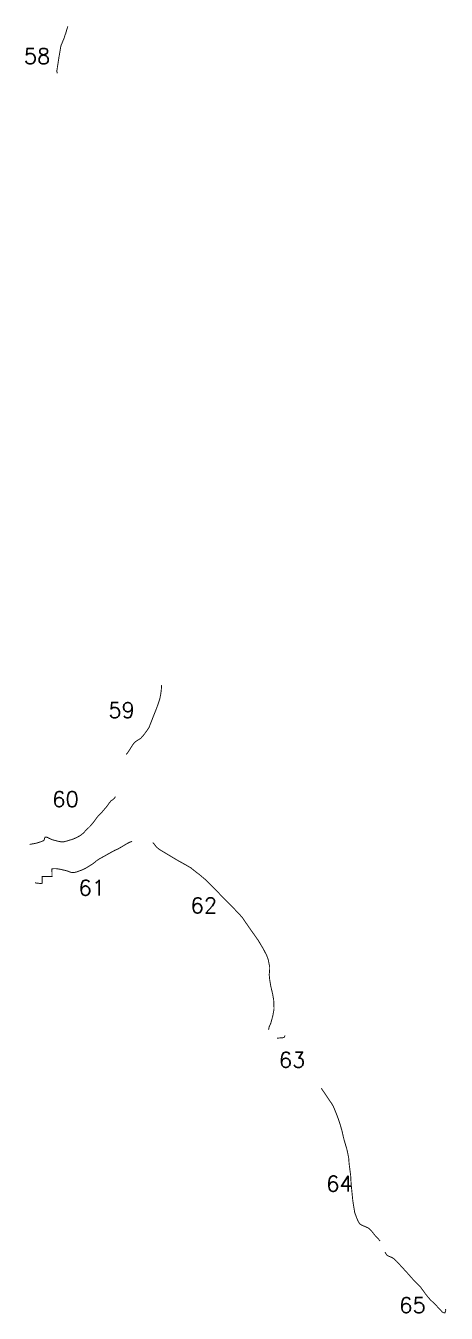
# Model space of a CAD drawing. Header units: metres. Extents: x 254129 to 299963, y 1973748 to 2228052.
# Drawn here: x 260691 to 262050, y 2160648 to 2164812 of the extents above; entities that cross this region are included whole.
import ezdxf

# ---------------------------------------------------------------- set-up
doc = ezdxf.new("R2010")
doc.units = ezdxf.units.M
doc.header["$MEASUREMENT"] = 0
doc.layers.add('ARTIFICIALLY PROTECTED', color=4, linetype='Continuous')
doc.styles.get("Standard").update_dxf_attribs({"font": 'simplex.shx'})

msp = doc.modelspace()

# ---------------------------------------------------------------- linework, layer by layer
at = {"layer": 'ARTIFICIALLY PROTECTED', "const_width": 3, "flags": 128}
for points in [[(260826.7, 2164810.8), (260826.7, 2164810.1), (260820.2, 2164787.5), (260818.3, 2164783.1), (260815.6, 2164773.8), (260811.1, 2164762.8), (260807.3, 2164753.8), (260804.8, 2164747.6), (260802.6, 2164735.7), (260800.8, 2164724), (260798.6, 2164712.3), (260794.9, 2164687.8), (260791.3, 2164665.4), (260793.1, 2164658.5)], [(261130.8, 2162679.6), (261130.2, 2162678.1), (261129.1, 2162663.4), (261127.6, 2162651.5), (261123.9, 2162633.2), (261118.4, 2162616.9), (261112.2, 2162600.3), (261105, 2162582.4), (261097, 2162561.7), (261089.5, 2162542.5), (261081.7, 2162530.9), (261073.3, 2162519.5), (261062.8, 2162507.6), (261048.6, 2162498.7), (261042.6, 2162493.9), (261037.5, 2162487.6), (261033.5, 2162481.4), (261027.2, 2162471.1), (261020.3, 2162460.9), (261015.7, 2162455.2)], [(260980.8, 2162319.2), (260977.5, 2162313.3), (260970.7, 2162307.8), (260966.7, 2162305.1), (260959.8, 2162296.8), (260953.8, 2162288.1), (260948.3, 2162281.6), (260938.1, 2162269.7), (260922.1, 2162252.7), (260911.1, 2162237.5), (260906.1, 2162231.5), (260900.1, 2162224.3), (260893.9, 2162218.1), (260887.4, 2162212.1), (260876.8, 2162200.5), (260871.1, 2162196), (260867.3, 2162193), (260857.9, 2162188.1), (260848.4, 2162183.4), (260839.9, 2162180.1), (260833.8, 2162178.5), (260828, 2162176.5), (260819.8, 2162174.5), (260814.6, 2162172.9), (260810.9, 2162172.6), (260806.4, 2162172.6), (260796.2, 2162174.6), (260784.9, 2162177.3), (260775.7, 2162180), (260767, 2162183.9), (260763.3, 2162185.9), (260759.5, 2162187.7), (260757.4, 2162188), (260755.7, 2162188.1), (260753.4, 2162187.7), (260752.2, 2162185.8), (260751.9, 2162184.1), (260751, 2162180.4), (260749.8, 2162177.7), (260748.5, 2162176.3), (260745.4, 2162175.3), (260742, 2162174), (260738.5, 2162172.5), (260731.1, 2162170.2), (260722.7, 2162167.9), (260708, 2162165.3), (260703.9, 2162164.4)], [(260720.8, 2162040.3), (260725.2, 2162039.5), (260732.8, 2162038.6), (260738.2, 2162038.1), (260743.9, 2162038.6), (260744.4, 2162060.3), (260776, 2162060.7), (260775.6, 2162085.1), (260781.6, 2162086.1), (260789.3, 2162085.9), (260795.7, 2162085.2), (260803.8, 2162083.7), (260815.1, 2162081.1), (260825.5, 2162078.6), (260830.1, 2162076.8), (260835, 2162074.7), (260839.5, 2162073.8), (260844.6, 2162073.6), (260849.6, 2162074.1), (260855.9, 2162075.3), (260861.7, 2162077.7), (260871.9, 2162081.4), (260882.5, 2162086.2), (260890.5, 2162090.8), (260899.2, 2162096.4), (260908, 2162101.7), (260913.8, 2162106.2), (260916.4, 2162108.9), (260922.2, 2162113.1), (260929.3, 2162117.9), (260936.6, 2162121.8), (260947.1, 2162127.5), (260956.9, 2162133.2), (260964.4, 2162137.3), (260973, 2162142.1), (260979.8, 2162145.7), (260984.6, 2162147.8), (260989.4, 2162149.8), (260997.6, 2162154.6), (261006.9, 2162160), (261013.6, 2162164.3), (261020.1, 2162168), (261028, 2162171.9), (261034.8, 2162174)], [(261101.4, 2162170.5), (261102.3, 2162170.1), (261104.6, 2162167.4), (261111, 2162159.3), (261115.3, 2162154.4), (261124.6, 2162147.2), (261135.2, 2162140.8), (261156, 2162128.4), (261176.7, 2162115.8), (261192.1, 2162107.2), (261213.5, 2162095.2), (261224.9, 2162088.6), (261239.7, 2162076.5), (261253.3, 2162066.3), (261270.1, 2162052), (261287.6, 2162035.3), (261317.5, 2162004.5), (261336, 2161985), (261365.5, 2161955.5), (261380.2, 2161940.2), (261391.7, 2161927.1), (261412.8, 2161896.3), (261442.6, 2161854.1), (261459.4, 2161825.9), (261470.4, 2161804.5), (261474.9, 2161791.7), (261477.5, 2161779.1), (261479.5, 2161769.2), (261479.5, 2161759.8), (261478.8, 2161750.8), (261478.1, 2161743.3), (261479.6, 2161727.4), (261483.3, 2161705.4), (261489.1, 2161680.7), (261492.5, 2161661.8), (261493.2, 2161648.6), (261493.7, 2161631.6), (261489.7, 2161610.1), (261483.5, 2161586.7), (261477.5, 2161573.2), (261476.2, 2161563.9)], [(261503.4, 2161537.3), (261509.2, 2161538.2), (261518.7, 2161538.8), (261526.2, 2161539.7), (261527.8, 2161542.6), (261528.5, 2161544.5), (261529.8, 2161546.1)], [(261646.2, 2161375.9), (261647.7, 2161373.8), (261657.6, 2161359.8), (261668.8, 2161342.5), (261680.1, 2161326.2), (261685.6, 2161316.7), (261691.1, 2161303.6), (261695.9, 2161291.6), (261702.1, 2161274.9), (261706.7, 2161261), (261713.2, 2161238.9), (261719.2, 2161212.6), (261725.6, 2161190.4), (261728.7, 2161180.2), (261731.1, 2161169.9), (261735, 2161150.5), (261736.5, 2161131.4), (261741.4, 2161094.1), (261743, 2161065.3), (261748.4, 2161011.9), (261754.4, 2160974.2), (261761.7, 2160954.4), (261766.9, 2160943), (261771.4, 2160936.8), (261777.6, 2160932.9), (261785.9, 2160929.4), (261792, 2160926.7), (261797.9, 2160924), (261803.2, 2160920.2), (261810.2, 2160912.3), (261819.9, 2160900.2), (261827, 2160892.5), (261833.7, 2160885.3), (261836.7, 2160881.2)], [(261852.5, 2160845.6), (261853.5, 2160843.4), (261857.9, 2160836.7), (261863.9, 2160832.6), (261871.9, 2160829.7), (261876.8, 2160827.2), (261882.2, 2160823.4), (261890.8, 2160815.3), (261907, 2160797.5), (261921.9, 2160781.4), (261943.9, 2160756.5), (261960.2, 2160740.1), (261968.3, 2160731.4), (261974.7, 2160722.6), (261982.3, 2160711.9), (261991.1, 2160700.9), (261998.5, 2160692.2), (262005.1, 2160685.9), (262019.7, 2160671.4), (262037.1, 2160652.6), (262040.7, 2160650), (262043.1, 2160649.6), (262046.2, 2160649.5), (262048, 2160654.1), (262048.9, 2160658.1), (262048.1, 2160661.7)]]:
    msp.add_lwpolyline(points, dxfattribs=at)

# ---------------------------------------------------------------- texts
at = {"char_height": 50, "attachment_point": 1}
for s, insert in [('58', (260684.6, 2164739.1)), ('59', (260958.1, 2162623.7)), ('60', (260776.8, 2162335.7)), ('61', (260861.6, 2162049.1)), ('62', (261224.2, 2161992.1)), ('63', (261509.1, 2161492.5)), ('64', (261662.5, 2161092)), ('65', (261898.4, 2160699))]:
    msp.add_mtext_dynamic_manual_height_columns(s, width=84.374, gutter_width=1, heights=[0], dxfattribs=dict(at, insert=insert))

doc.saveas('drawing.dxf')
